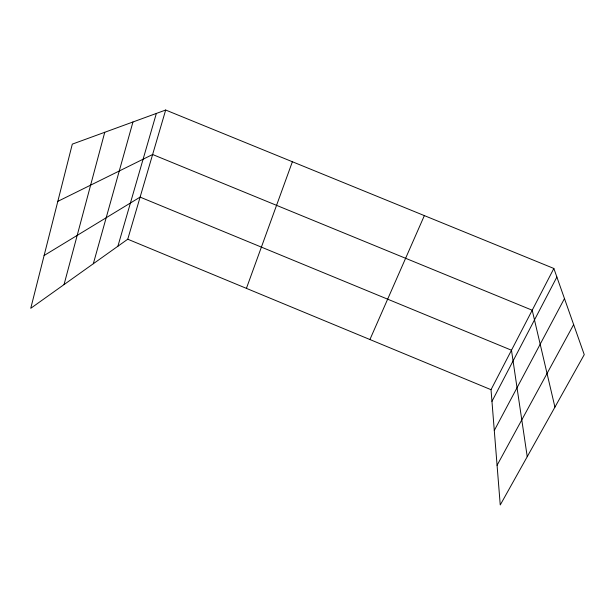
<?xml version="1.0" encoding="UTF-8"?>
<svg xmlns="http://www.w3.org/2000/svg" width="615" height="615" viewBox="0 0 615 615"><rect width="100%" height="100%" fill="white"/><g stroke="black" fill="none" stroke-linecap="round" stroke-linejoin="round"><path stroke-width="0.92" d="M64.037 284.599L104.75 132.287M93.326 263.735L132.955 121.985M117.896 246.238L156.356 113.437M165.681 110.031L72.301 144.133L30.75 308.307L127.751 239.212L165.681 110.031L553.854 268.463L584.25 354.647L500.249 504.969L491.024 389.695L553.854 268.463M246.415 288.366L292.386 161.745M369.923 339.526L424.358 215.611M491.962 401.364L556.875 277.027M494.291 430.485L564.47 298.559M497.074 465.301L573.649 324.589M44.111 255.509L140.112 197.115L511.48 350.219L527.232 456.676M57.818 201.366L152.628 154.503L532.213 310.221L554.93 407.107M127.751 239.212L491.024 389.695"/></g></svg>
